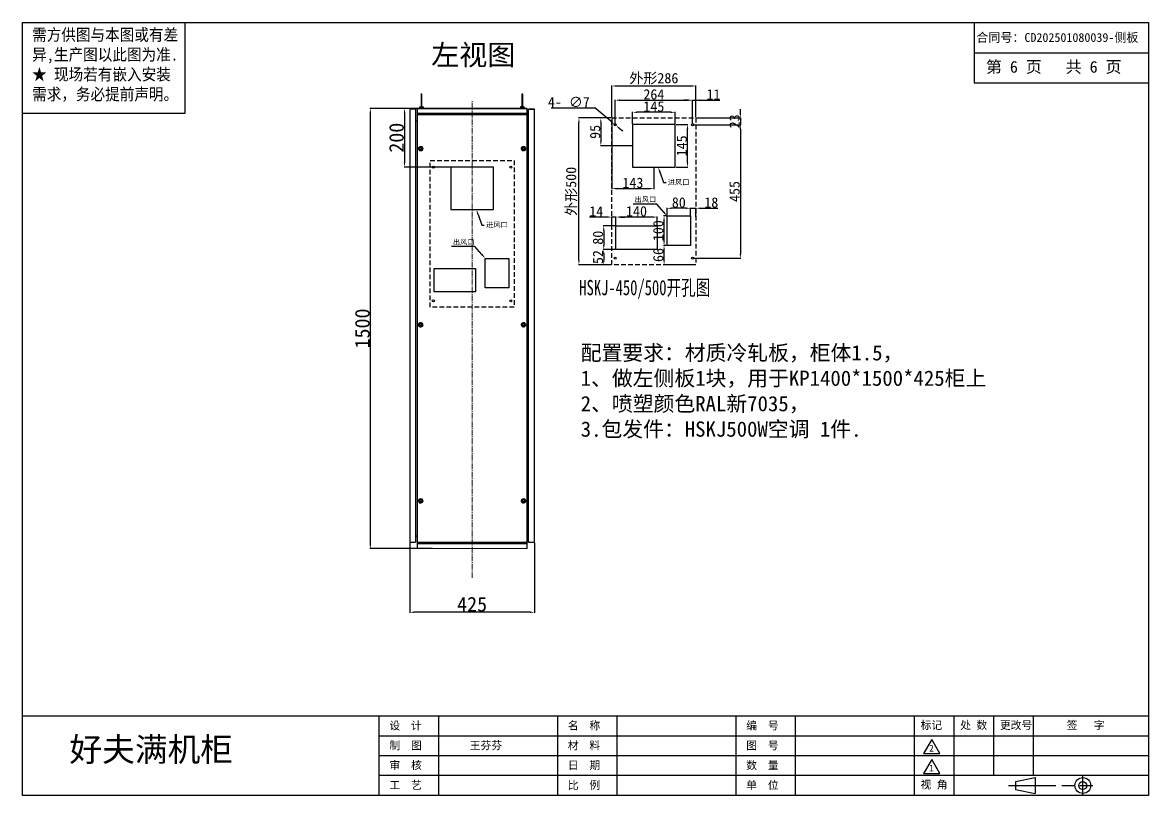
# Model space of a CAD drawing. Header units: millimetres. Extents: x 7760 to 23106, y -3343 to 6769.
# Drawn here: x 7949 to 11785, y -3343 to -710 of the extents above; entities that cross this region are included whole.
import ezdxf
from ezdxf import colors
from ezdxf.entities.mleader import LeaderData, LeaderLine
from ezdxf.math import Vec2, Vec3

# ---------------------------------------------------------------- set-up
doc = ezdxf.new("R2010")
doc.units = ezdxf.units.MM
for name, pattern in [('ACAD_ISO04W100', [30, 24, -3, 0, -3]), ('ACAD_ISO08W100', [36, 24, -3, 6, -3]), ('CENTER2', [28.575, 19.05, -3.175, 3.175, -3.175]), ('HIDDEN2', [4.7625, 3.175, -1.5875]), ('PHANTOM', [12.7, 6.35, -1.27, 1.27, -1.27, 1.27, -1.27])]:
    doc.linetypes.add(name, pattern=pattern)
for name, color, linetype in [('01', 7, 'Continuous'), ('6文字层', 3, 'Continuous'), ('Default', 7, 'Continuous'), ('DV3_Default', 7, 'Continuous'), ('shixian', 7, 'Continuous'), ('tukuang', 7, 'Continuous'), ('xuxian1', 6, 'ACAD_ISO04W100'), ('zhongxingxian', 1, 'ACAD_ISO08W100')]:
    doc.layers.add(name, color=color, linetype=linetype)
for name, color, linetype, lineweight in [('中心线', 1, 'CENTER2', 15), ('注释层', 3, 'Continuous', 0), ('轮廓层', 7, 'Continuous', 30)]:
    doc.layers.add(name, color=color, linetype=linetype, lineweight=lineweight)
doc.styles.get("Standard").update_dxf_attribs({"font": ''})
doc.styles.get('Standard').set_extended_font_data('SimSun')
doc.dimstyles.new('50#', dxfattribs={"dimtxt": 50, "dimasz": 15, "dimexe": 1.5, "dimexo": 3, "dimgap": 2, "dimtad": 1, "dimtoh": 1, "dimzin": 12, "dimdsep": 46, "dimtxsty": 'Standard', "dimcen": 20, "dimclrd": 3, "dimclre": 3, "dimclrt": 7, "dimadec": 0, "dimazin": 3, "dimtfac": 1, "dimtmove": 0, "dimatfit": 3, "dimfxl": 0, "dimarcsym": 0})

# ---------------------------------------------------------------- blocks, each defined once
blk = doc.blocks.new('图框1')
for p, q in [((139.58, 52.16), (139.58, 72.16)), ((154.58, 52.16), (154.58, 72.16)), ((184.58, 52.16), (184.58, 72.16)), ((199.58, 52.16), (199.58, 72.16)), ((229.58, 52.16), (229.58, 72.16)), ((244.58, 52.16), (244.58, 72.16)), ((274.58, 52.16), (274.58, 72.16)), ((284.58, 52.16), (284.58, 72.16)), ((294.58, 57.16), (294.58, 72.16)), ((304.58, 57.16), (304.58, 72.16)), ((333.58, 67.16), (139.58, 67.16)), ((278.9, 66.26), (276.86, 62.73)), ((280.93, 62.73), (278.9, 66.26)), ((276.86, 62.73), (280.93, 62.73)), ((333.58, 62.16), (139.58, 62.16)), ((278.9, 61.26), (276.86, 57.73)), ((280.93, 57.73), (278.9, 61.26)), ((333.58, 57.16), (139.58, 57.16)), ((276.86, 57.73), (280.93, 57.73)), ((317.01, 52.16), (317.01, 57.16)), ((300.02, 55.66), (305.02, 56.66)), ((300.02, 55.66), (300.02, 53.66)), ((305.02, 56.66), (305.02, 52.66)), ((300.02, 53.66), (305.02, 52.66))]:
    blk.add_line(p, q)
for radius in [2, 1]:
    blk.add_circle((317.01, 54.66), radius)
at = {"layer": 'tukuang', "linetype": 'ByBlock'}
blk.add_line((333.58, 72.16), (49.58, 72.16), dxfattribs=at)
at = {"layer": 'xuxian1', "linetype": 'ByBlock'}
for p, q in [((49.58, 247.16), (333.58, 247.16)), ((49.58, 247.16), (333.58, 247.16)), ((49.58, 247.16), (333.58, 247.16)), ((49.58, 52.16), (49.58, 247.16)), ((49.58, 247.16), (333.58, 247.16)), ((90.64, 224.27), (90.64, 247.16)), ((333.58, 247.16), (333.58, 52.16)), ((49.58, 224.27), (90.64, 224.27)), ((333.58, 52.16), (49.58, 52.16))]:
    blk.add_line(p, q, dxfattribs=at)
at = {"layer": 'zhongxingxian', "ltscale": 0.5}
blk.add_line((298.24, 54.66), (319.51, 54.66), dxfattribs=at)
for s, p in [('2', (278.28, 63.25)), ('1', (278.28, 58.25))]:
    blk.add_text(s, height=1.68).set_placement(p)
at = {"insert": (61.43, 66.81), "char_height": 6.0463, "width": 122.1343, "attachment_point": 1}
blk.add_mtext('{\\fSimSun|b0|i0|c134|p2;好夫满机柜}', dxfattribs=at)
at = {"layer": '6文字层', "insert": (52, 245.58), "char_height": 3, "width": 59.2559, "attachment_point": 1}
blk.add_mtext('\\fSimSun|b0|i0|c134|p2;\\W0.9;\\C1;需方供图与本图或有差\\P异,生产图以此图为准.\\P★ 现场若有嵌入安装\\P需求，务必提前声明。', dxfattribs=at)
at = {"layer": 'shixian', "char_height": 2, "width": 17.993, "attachment_point": 1}
for s, insert in [('设  计', (142.12, 70.78)), ('名  称', (187.12, 70.78)), ('编  号', (232.12, 70.78)), ('标记', (276.09, 70.9)), ('处 数', (286.09, 70.9)), ('更改号', (296.09, 70.9)), ('签   字', (312.96, 70.9)), ('制  图', (142.12, 65.78)), ('{\\f宋体|b0|i0|c134|p2;王芬芬', (162.37, 65.78)), ('材  料', (187.12, 65.78)), ('图  号', (232.12, 65.78)), ('审  核', (142.12, 60.78)), ('日  期', (187.12, 60.78)), ('数  量', (232.12, 60.78)), ('工  艺', (142.12, 55.78)), ('比  例', (187.12, 55.78)), ('单  位', (232.12, 55.78)), ('视 角', (276.09, 55.9))]:
    blk.add_mtext(s, dxfattribs=dict(at, insert=insert))
blk = doc.blocks.new('*D338')
at = {"layer": 'Defpoints', "color": 0}
for p in [(9268.2, -2479.9), (9693.2, -2479.9), (9268.2, -2719.2)]:
    blk.add_point(p, dxfattribs=at)
at = {"layer": '轮廓层', "color": 3, "lineweight": -2}
for p, q in [((9268.2, -2482.9), (9268.2, -2720.7)), ((9693.2, -2482.9), (9693.2, -2720.7)), ((9678.2, -2719.2), (9283.2, -2719.2))]:
    blk.add_line(p, q, dxfattribs=at)
at = {"layer": '轮廓层', "color": 3}
for points in [[(9283.2, -2716.7), (9283.2, -2721.7), (9268.2, -2719.2)], [(9678.2, -2721.7), (9678.2, -2716.7), (9693.2, -2719.2)]]:
    blk.add_solid(points, dxfattribs=at)
at = {"layer": '轮廓层', "color": 7, "insert": (9480.7, -2692.2), "char_height": 50, "attachment_point": 5}
blk.add_mtext('425', dxfattribs=at)
blk = doc.blocks.new('*D339')
at = {"layer": 'Defpoints', "color": 0}
for p in [(9844.6, -1035.1), (9956.8, -1035.1), (9956.8, -1535.1)]:
    blk.add_point(p, dxfattribs=at)
at = {"layer": '轮廓层', "color": 3, "lineweight": -2}
for p, q in [((9953.8, -1035.1), (9843.1, -1035.1)), ((9844.6, -1520.1), (9844.6, -1050.1)), ((9953.8, -1535.1), (9843.1, -1535.1))]:
    blk.add_line(p, q, dxfattribs=at)
at = {"layer": '轮廓层', "color": 3}
for points in [[(9847.1, -1050.1), (9842.1, -1050.1), (9844.6, -1035.1)], [(9842.1, -1520.1), (9847.1, -1520.1), (9844.6, -1535.1)]]:
    blk.add_solid(points, dxfattribs=at)
at = {"layer": '轮廓层', "color": 7, "insert": (9819.9, -1285.1), "char_height": 35, "attachment_point": 5, "rotation": 90}
blk.add_mtext('外形500', dxfattribs=at)
blk = doc.blocks.new('*D340')
at = {"layer": 'Defpoints', "color": 0}
for p in [(10231.8, -974.5), (9967.8, -1058.1), (10231.8, -1058.1)]:
    blk.add_point(p, dxfattribs=at)
at = {"layer": '轮廓层', "color": 3, "lineweight": -2}
for p, q in [((9967.8, -1055.1), (9967.8, -973)), ((9982.8, -974.5), (10216.8, -974.5)), ((10231.8, -1055.1), (10231.8, -973))]:
    blk.add_line(p, q, dxfattribs=at)
at = {"layer": '轮廓层', "color": 3}
for points in [[(9982.8, -972), (9982.8, -977), (9967.8, -974.5)], [(10216.8, -977), (10216.8, -972), (10231.8, -974.5)]]:
    blk.add_solid(points, dxfattribs=at)
at = {"layer": '轮廓层', "color": 7, "insert": (10099.8, -955), "char_height": 35, "attachment_point": 5}
blk.add_mtext('\\A1;264', dxfattribs=at)
blk = doc.blocks.new('*D341')
at = {"layer": 'Defpoints', "color": 0}
for p in [(10027.3, -1015.8), (10027.3, -1057.6), (10172.3, -1057.6)]:
    blk.add_point(p, dxfattribs=at)
at = {"layer": '轮廓层', "color": 3, "lineweight": -2}
for p, q in [((10027.3, -1054.6), (10027.3, -1014.3)), ((10157.3, -1015.8), (10042.3, -1015.8)), ((10172.3, -1054.6), (10172.3, -1014.3))]:
    blk.add_line(p, q, dxfattribs=at)
at = {"layer": '轮廓层', "color": 3}
for points in [[(10042.3, -1013.3), (10042.3, -1018.3), (10027.3, -1015.8)], [(10157.3, -1018.3), (10157.3, -1013.3), (10172.3, -1015.8)]]:
    blk.add_solid(points, dxfattribs=at)
at = {"layer": '轮廓层', "color": 7, "insert": (10099.8, -996.3), "char_height": 35, "attachment_point": 5}
blk.add_mtext('\\A1;145', dxfattribs=at)
blk = doc.blocks.new('*D342')
at = {"layer": 'Defpoints', "color": 0}
for p in [(10172.3, -1057.6), (10214.5, -1057.6), (10172.3, -1202.6)]:
    blk.add_point(p, dxfattribs=at)
at = {"layer": '轮廓层', "color": 3, "lineweight": -2}
for p, q in [((10175.3, -1057.6), (10216, -1057.6)), ((10214.5, -1187.6), (10214.5, -1072.6)), ((10175.3, -1202.6), (10216, -1202.6))]:
    blk.add_line(p, q, dxfattribs=at)
at = {"layer": '轮廓层', "color": 3}
for points in [[(10217, -1072.6), (10212, -1072.6), (10214.5, -1057.6)], [(10212, -1187.6), (10217, -1187.6), (10214.5, -1202.6)]]:
    blk.add_solid(points, dxfattribs=at)
at = {"layer": '轮廓层', "color": 7, "insert": (10195, -1130.1), "char_height": 35, "attachment_point": 5, "rotation": 90}
blk.add_mtext('\\A1;145', dxfattribs=at)
blk = doc.blocks.new('*D343')
at = {"layer": 'Defpoints', "color": 0}
for p in [(10242.8, -926.1), (9956.8, -1035.1), (10242.8, -1035.1)]:
    blk.add_point(p, dxfattribs=at)
at = {"layer": '轮廓层', "color": 3, "lineweight": -2}
for p, q in [((9956.8, -1032.1), (9956.8, -924.6)), ((9971.8, -926.1), (10227.8, -926.1)), ((10242.8, -1032.1), (10242.8, -924.6))]:
    blk.add_line(p, q, dxfattribs=at)
at = {"layer": '轮廓层', "color": 3}
for points in [[(9971.8, -923.6), (9971.8, -928.6), (9956.8, -926.1)], [(10227.8, -928.6), (10227.8, -923.6), (10242.8, -926.1)]]:
    blk.add_solid(points, dxfattribs=at)
at = {"layer": '轮廓层', "color": 7, "insert": (10099.8, -901.4), "char_height": 35, "attachment_point": 5}
blk.add_mtext('外形286', dxfattribs=at)
blk = doc.blocks.new('*D344')
at = {"layer": 'Defpoints', "color": 0}
for p in [(9956.8, -1035.1), (9919.2, -1130.1), (10027.3, -1130.1)]:
    blk.add_point(p, dxfattribs=at)
at = {"layer": '轮廓层', "color": 3, "lineweight": -2}
for p, q in [((9953.8, -1035.1), (9917.7, -1035.1)), ((9919.2, -1050.1), (9919.2, -1115.1)), ((10024.3, -1130.1), (9917.7, -1130.1))]:
    blk.add_line(p, q, dxfattribs=at)
at = {"layer": '轮廓层', "color": 3}
for points in [[(9921.7, -1050.1), (9916.7, -1050.1), (9919.2, -1035.1)], [(9916.7, -1115.1), (9921.7, -1115.1), (9919.2, -1130.1)]]:
    blk.add_solid(points, dxfattribs=at)
at = {"layer": '轮廓层', "color": 7, "insert": (9899.7, -1082.6), "char_height": 35, "attachment_point": 5, "rotation": 90}
blk.add_mtext('\\A1;95', dxfattribs=at)
blk = doc.blocks.new('*D345')
at = {"layer": 'Defpoints', "color": 0}
for p in [(10242.8, -1035.1), (10231.8, -1058.1), (10394.4, -1058.1)]:
    blk.add_point(p, dxfattribs=at)
at = {"layer": '轮廓层', "color": 3, "lineweight": -2}
for p, q in [((10245.8, -1035.1), (10395.9, -1035.1)), ((10394.4, -1020.1), (10394.4, -1005.1)), ((10394.4, -1035.1), (10394.4, -1058.1)), ((10234.8, -1058.1), (10395.9, -1058.1)), ((10394.4, -1073.1), (10394.4, -1088.1))]:
    blk.add_line(p, q, dxfattribs=at)
at = {"layer": '轮廓层', "color": 3}
for points in [[(10391.9, -1020.1), (10396.9, -1020.1), (10394.4, -1035.1)], [(10396.9, -1073.1), (10391.9, -1073.1), (10394.4, -1058.1)]]:
    blk.add_solid(points, dxfattribs=at)
at = {"layer": '轮廓层', "color": 7, "insert": (10374.9, -1046.6), "char_height": 35, "attachment_point": 5, "rotation": 90}
blk.add_mtext('\\A1;23', dxfattribs=at)
blk = doc.blocks.new('*D346')
at = {"layer": 'Defpoints', "color": 0}
for p in [(10231.8, -1058.1), (10231.8, -1513.1), (10394.4, -1513.1)]:
    blk.add_point(p, dxfattribs=at)
at = {"layer": '轮廓层', "color": 3, "lineweight": -2}
for p, q in [((10234.8, -1058.1), (10395.9, -1058.1)), ((10394.4, -1073.1), (10394.4, -1498.1)), ((10234.8, -1513.1), (10395.9, -1513.1))]:
    blk.add_line(p, q, dxfattribs=at)
at = {"layer": '轮廓层', "color": 3}
for points in [[(10396.9, -1073.1), (10391.9, -1073.1), (10394.4, -1058.1)], [(10391.9, -1498.1), (10396.9, -1498.1), (10394.4, -1513.1)]]:
    blk.add_solid(points, dxfattribs=at)
at = {"layer": '轮廓层', "color": 7, "insert": (10374.9, -1285.6), "char_height": 35, "attachment_point": 5, "rotation": 90}
blk.add_mtext('\\A1;455', dxfattribs=at)
blk = doc.blocks.new('*D347')
at = {"layer": 'Defpoints', "color": 0}
for p in [(10144.8, -1342.8), (10144.8, -1369.1), (10224.8, -1369.1)]:
    blk.add_point(p, dxfattribs=at)
at = {"layer": '轮廓层', "color": 3, "lineweight": -2}
for p, q in [((10144.8, -1366.1), (10144.8, -1341.3)), ((10224.8, -1366.1), (10224.8, -1341.3)), ((10209.8, -1342.8), (10159.8, -1342.8))]:
    blk.add_line(p, q, dxfattribs=at)
at = {"layer": '轮廓层', "color": 3}
for points in [[(10159.8, -1340.3), (10159.8, -1345.3), (10144.8, -1342.8)], [(10209.8, -1345.3), (10209.8, -1340.3), (10224.8, -1342.8)]]:
    blk.add_solid(points, dxfattribs=at)
at = {"layer": '轮廓层', "color": 7, "insert": (10184.8, -1323.3), "char_height": 35, "attachment_point": 5}
blk.add_mtext('\\A1;80', dxfattribs=at)
blk = doc.blocks.new('*D348')
at = {"layer": 'Defpoints', "color": 0}
for p in [(10134.6, -1469.1), (10144.8, -1469.1), (10242.8, -1535.1)]:
    blk.add_point(p, dxfattribs=at)
at = {"layer": '轮廓层', "color": 3, "lineweight": -2}
for p, q in [((10141.8, -1469.1), (10133.1, -1469.1)), ((10134.6, -1520.1), (10134.6, -1484.1)), ((10239.8, -1535.1), (10133.1, -1535.1))]:
    blk.add_line(p, q, dxfattribs=at)
at = {"layer": '轮廓层', "color": 3}
for points in [[(10137.1, -1484.1), (10132.1, -1484.1), (10134.6, -1469.1)], [(10132.1, -1520.1), (10137.1, -1520.1), (10134.6, -1535.1)]]:
    blk.add_solid(points, dxfattribs=at)
at = {"layer": '轮廓层', "color": 7, "insert": (10115.1, -1502.1), "char_height": 35, "attachment_point": 5, "rotation": 90}
blk.add_mtext('\\A1;66', dxfattribs=at)
blk = doc.blocks.new('*D349')
at = {"layer": 'Defpoints', "color": 0}
for p in [(10134.6, -1369.1), (10144.8, -1369.1), (10144.8, -1469.1)]:
    blk.add_point(p, dxfattribs=at)
at = {"layer": '轮廓层', "color": 3, "lineweight": -2}
for p, q in [((10141.8, -1369.1), (10133.1, -1369.1)), ((10134.6, -1454.1), (10134.6, -1384.1)), ((10141.8, -1469.1), (10133.1, -1469.1))]:
    blk.add_line(p, q, dxfattribs=at)
at = {"layer": '轮廓层', "color": 3}
for points in [[(10137.1, -1384.1), (10132.1, -1384.1), (10134.6, -1369.1)], [(10132.1, -1454.1), (10137.1, -1454.1), (10134.6, -1469.1)]]:
    blk.add_solid(points, dxfattribs=at)
at = {"layer": '轮廓层', "color": 7, "insert": (10115.1, -1419.1), "char_height": 35, "attachment_point": 5, "rotation": 90}
blk.add_mtext('\\A1;100', dxfattribs=at)
blk = doc.blocks.new('*D350')
at = {"layer": 'Defpoints', "color": 0}
for p in [(9965.1, -1055.9), (9970.5, -1060.3)]:
    blk.add_point(p, dxfattribs=at)
at = {"layer": '轮廓层', "color": 3, "lineweight": -2}
for p, q in [((9750.1, -1000.5), (9898.4, -1000.5)), ((9953.6, -1046.3), (9898.4, -1000.5)), ((9970.5, -1060.3), (9965.1, -1055.9)), ((9982, -1069.9), (9993.6, -1079.5))]:
    blk.add_line(p, q, dxfattribs=at)
at = {"layer": '轮廓层', "color": 3}
for points in [[(9952, -1048.2), (9955.2, -1044.4), (9965.1, -1055.9)], [(9983.6, -1068), (9980.4, -1071.8), (9970.5, -1060.3)]]:
    blk.add_solid(points, dxfattribs=at)
at = {"layer": '轮廓层', "color": 7, "insert": (9810.3, -981), "char_height": 35, "attachment_point": 5}
blk.add_mtext('\\A1;4- ∅7', dxfattribs=at)
blk = doc.blocks.new('*D351')
at = {"layer": 'Defpoints', "color": 0}
for p in [(9956.8, -1035.1), (10099.8, -1202.6), (10099.8, -1275.7)]:
    blk.add_point(p, dxfattribs=at)
at = {"layer": '轮廓层', "color": 3, "lineweight": -2}
for p, q in [((9956.8, -1038.1), (9956.8, -1277.2)), ((10099.8, -1205.6), (10099.8, -1277.2)), ((9971.8, -1275.7), (10084.8, -1275.7))]:
    blk.add_line(p, q, dxfattribs=at)
at = {"layer": '轮廓层', "color": 3}
for points in [[(9971.8, -1273.2), (9971.8, -1278.2), (9956.8, -1275.7)], [(10084.8, -1278.2), (10084.8, -1273.2), (10099.8, -1275.7)]]:
    blk.add_solid(points, dxfattribs=at)
at = {"layer": '轮廓层', "color": 7, "insert": (10028.3, -1256.2), "char_height": 35, "attachment_point": 5}
blk.add_mtext('\\A1;143', dxfattribs=at)
blk = doc.blocks.new('*D352')
at = {"layer": 'Defpoints', "color": 0}
for p in [(10242.8, -974.5), (10242.8, -1035.1), (10231.8, -1058.1)]:
    blk.add_point(p, dxfattribs=at)
at = {"layer": '轮廓层', "color": 3, "lineweight": -2}
for p, q in [((10216.8, -974.5), (10201.8, -974.5)), ((10231.8, -1055.1), (10231.8, -973)), ((10231.8, -974.5), (10242.8, -974.5)), ((10242.8, -1032.1), (10242.8, -973)), ((10242.8, -974.5), (10324.5, -974.5))]:
    blk.add_line(p, q, dxfattribs=at)
at = {"layer": '轮廓层', "color": 3}
for points in [[(10216.8, -977), (10216.8, -972), (10231.8, -974.5)], [(10257.8, -972), (10257.8, -977), (10242.8, -974.5)]]:
    blk.add_solid(points, dxfattribs=at)
at = {"layer": '轮廓层', "color": 7, "insert": (10302.9, -955), "char_height": 35, "attachment_point": 5}
blk.add_mtext('\\A1;11', dxfattribs=at)
blk = doc.blocks.new('*D353')
at = {"layer": 'Defpoints', "color": 0}
for p in [(10224.8, -1375.4), (10242.8, -1342.8), (10242.8, -1375.4)]:
    blk.add_point(p, dxfattribs=at)
at = {"layer": '轮廓层', "color": 3, "lineweight": -2}
for p, q in [((10224.8, -1372.4), (10224.8, -1341.3)), ((10242.8, -1372.4), (10242.8, -1341.3)), ((10209.8, -1342.8), (10194.8, -1342.8)), ((10224.8, -1342.8), (10242.8, -1342.8)), ((10257.8, -1342.8), (10318.2, -1342.8))]:
    blk.add_line(p, q, dxfattribs=at)
at = {"layer": '轮廓层', "color": 3}
for points in [[(10209.8, -1345.3), (10209.8, -1340.3), (10224.8, -1342.8)], [(10257.8, -1340.3), (10257.8, -1345.3), (10242.8, -1342.8)]]:
    blk.add_solid(points, dxfattribs=at)
at = {"layer": '轮廓层', "color": 7, "insert": (10295.5, -1323.3), "char_height": 35, "attachment_point": 5}
blk.add_mtext('18', dxfattribs=at)
blk = doc.blocks.new('*D354')
at = {"layer": 'Defpoints', "color": 0}
for p in [(9970.8, -1372.8), (9970.8, -1403.1), (10110.8, -1403.1)]:
    blk.add_point(p, dxfattribs=at)
at = {"layer": '轮廓层', "color": 3, "lineweight": -2}
for p, q in [((9970.8, -1400.1), (9970.8, -1371.3)), ((10095.8, -1372.8), (9985.8, -1372.8)), ((10110.8, -1400.1), (10110.8, -1371.3))]:
    blk.add_line(p, q, dxfattribs=at)
at = {"layer": '轮廓层', "color": 3}
for points in [[(9985.8, -1370.3), (9985.8, -1375.3), (9970.8, -1372.8)], [(10095.8, -1375.3), (10095.8, -1370.3), (10110.8, -1372.8)]]:
    blk.add_solid(points, dxfattribs=at)
at = {"layer": '轮廓层', "color": 7, "insert": (10040.8, -1353.3), "char_height": 35, "attachment_point": 5}
blk.add_mtext('140', dxfattribs=at)
blk = doc.blocks.new('*D355')
at = {"layer": 'Defpoints', "color": 0}
for p in [(9970.8, -1403.1), (9929.1, -1483.1), (9970.8, -1483.1)]:
    blk.add_point(p, dxfattribs=at)
at = {"layer": '轮廓层', "color": 3, "lineweight": -2}
for p, q in [((9967.8, -1403.1), (9927.6, -1403.1)), ((9929.1, -1418.1), (9929.1, -1468.1)), ((9967.8, -1483.1), (9927.6, -1483.1))]:
    blk.add_line(p, q, dxfattribs=at)
at = {"layer": '轮廓层', "color": 3}
for points in [[(9931.6, -1418.1), (9926.6, -1418.1), (9929.1, -1403.1)], [(9926.6, -1468.1), (9931.6, -1468.1), (9929.1, -1483.1)]]:
    blk.add_solid(points, dxfattribs=at)
at = {"layer": '轮廓层', "color": 7, "insert": (9909.6, -1443.1), "char_height": 35, "attachment_point": 5, "rotation": 90}
blk.add_mtext('80', dxfattribs=at)
blk = doc.blocks.new('*D356')
at = {"layer": 'Defpoints', "color": 0}
for p in [(9935.5, -1483.1), (9929.1, -1535.1), (9935.5, -1535.1)]:
    blk.add_point(p, dxfattribs=at)
at = {"layer": '轮廓层', "color": 3, "lineweight": -2}
for p, q in [((9932.5, -1483.1), (9927.6, -1483.1)), ((9929.1, -1498.1), (9929.1, -1520.1)), ((9932.5, -1535.1), (9927.6, -1535.1))]:
    blk.add_line(p, q, dxfattribs=at)
at = {"layer": '轮廓层', "color": 3}
for points in [[(9931.6, -1498.1), (9926.6, -1498.1), (9929.1, -1483.1)], [(9926.6, -1520.1), (9931.6, -1520.1), (9929.1, -1535.1)]]:
    blk.add_solid(points, dxfattribs=at)
at = {"layer": '轮廓层', "color": 7, "insert": (9909.6, -1509.1), "char_height": 35, "attachment_point": 5, "rotation": 90}
blk.add_mtext('52', dxfattribs=at)
blk = doc.blocks.new('*D357')
at = {"layer": 'Defpoints', "color": 0}
for p in [(9956.8, -1372.8), (9956.8, -1408.5), (9970.8, -1403.1)]:
    blk.add_point(p, dxfattribs=at)
at = {"layer": '轮廓层', "color": 3, "lineweight": -2}
for p, q in [((9941.8, -1372.8), (9880.2, -1372.8)), ((9956.8, -1405.5), (9956.8, -1371.3)), ((9970.8, -1372.8), (9956.8, -1372.8)), ((9970.8, -1400.1), (9970.8, -1371.3)), ((9985.8, -1372.8), (10000.8, -1372.8))]:
    blk.add_line(p, q, dxfattribs=at)
at = {"layer": '轮廓层', "color": 3}
for points in [[(9941.8, -1375.3), (9941.8, -1370.3), (9956.8, -1372.8)], [(9985.8, -1370.3), (9985.8, -1375.3), (9970.8, -1372.8)]]:
    blk.add_solid(points, dxfattribs=at)
at = {"layer": '轮廓层', "color": 7, "insert": (9903.5, -1353.3), "char_height": 35, "attachment_point": 5}
blk.add_mtext('14', dxfattribs=at)
blk = doc.blocks.new('*D358')
at = {"layer": 'Defpoints', "color": 0}
for p in [(9134, -1002.4), (9349.3, -1002.4), (9349.3, -2502.4)]:
    blk.add_point(p, dxfattribs=at)
at = {"layer": '轮廓层', "color": 3, "lineweight": -2}
for p, q in [((9346.3, -1002.4), (9132.5, -1002.4)), ((9134, -2487.4), (9134, -1017.4)), ((9346.3, -2502.4), (9132.5, -2502.4))]:
    blk.add_line(p, q, dxfattribs=at)
at = {"layer": '轮廓层', "color": 3}
for points in [[(9136.5, -1017.4), (9131.5, -1017.4), (9134, -1002.4)], [(9131.5, -2487.4), (9136.5, -2487.4), (9134, -2502.4)]]:
    blk.add_solid(points, dxfattribs=at)
at = {"layer": '轮廓层', "color": 7, "insert": (9107, -1752.4), "char_height": 50, "attachment_point": 5, "rotation": 90}
blk.add_mtext('1500', dxfattribs=at)
blk = doc.blocks.new('*D359')
at = {"layer": 'Defpoints', "color": 0}
for p in [(9429.1, -1002.4), (9250.4, -1202.4), (9448.9, -1202.4)]:
    blk.add_point(p, dxfattribs=at)
at = {"layer": '轮廓层', "color": 3, "lineweight": -2}
for p, q in [((9426.1, -1002.4), (9248.9, -1002.4)), ((9250.4, -1017.4), (9250.4, -1187.4)), ((9445.9, -1202.4), (9248.9, -1202.4))]:
    blk.add_line(p, q, dxfattribs=at)
at = {"layer": '轮廓层', "color": 3}
for points in [[(9252.9, -1017.4), (9247.9, -1017.4), (9250.4, -1002.4)], [(9247.9, -1187.4), (9252.9, -1187.4), (9250.4, -1202.4)]]:
    blk.add_solid(points, dxfattribs=at)
at = {"layer": '轮廓层', "color": 7, "insert": (9223.4, -1102.4), "char_height": 50, "attachment_point": 5, "rotation": 90}
blk.add_mtext('200', dxfattribs=at)
blk = doc.blocks.new('zw$98B9')
at = {"layer": 'DV3_Default', "color": 7, "linetype": 'HIDDEN2', "ltscale": 5}
for p, q in [((0, 500), (286, 500)), ((0, 0), (0, 500)), ((286, 500), (286, 0)), ((286, 0), (0, 0))]:
    blk.add_line(p, q, dxfattribs=at)
at = {"layer": 'DV3_Default', "color": 7, "linetype": 'Continuous'}
for p, q in [((215.5, 477.5), (70.5, 477.5)), ((70.5, 477.5), (70.5, 332.5)), ((215.5, 332.5), (215.5, 477.5)), ((70.5, 332.5), (215.5, 332.5)), ((188, 66), (188, 166)), ((188, 166), (268, 166)), ((268, 166), (268, 66)), ((268, 66), (188, 66))]:
    blk.add_line(p, q, dxfattribs=at)
blk.add_lwpolyline([(14, 132), (154, 132), (154, 52), (14, 52)], close=True, dxfattribs=at)
for centre in [(11, 477), (275, 477), (11, 22), (275, 22)]:
    blk.add_circle(centre, 3.5, dxfattribs=at)
at = {"layer": 'Default', "color": 7, "linetype": 'Continuous'}
ml = blk.add_multileader_mtext('Standard', dxfattribs=at)
ml.set_content('\\pxsm0.9;{\\f仿宋|c0|p34;\\W1.;进风口\\P}', color=7)
ml.set_leader_properties(linetype='ByLayer')
ml.build(insert=Vec2(0, 0))
ml.multileader.update_dxf_attribs({"text_right_attachment_type": 5, "dogleg_length": 3.7, "arrow_head_size": 17.5})
ctx = ml.context
ctx.base_point, ctx.char_height, ctx.arrow_head_size, ctx.landing_gap_size, ctx.plane_origin = Vec3(184.5, 279.8), 17.5, 17.5, 6.12, Vec3(-1334.9, -784.4)
ctx.right_attachment = 5
notes = []
notes.append((ctx, [(0, (1, 1, 0), (175.8, 279.8), (1, 0), 8.61, [(0, [(157.6, 332.5)], 0, [])])]))
ctx.mtext.insert = Vec3(190.6, 289.8)
ml = blk.add_multileader_mtext('Standard', dxfattribs=at)
ml.set_content('\\pxsm0.9;{\\f仿宋|c0|p34;\\W1.;出风口\\P}', color=7)
ml.set_leader_properties(linetype='ByLayer')
ml.build(insert=Vec2(0, 0))
ml.multileader.update_dxf_attribs({"text_right_attachment_type": 5, "dogleg_length": 1.85, "arrow_head_size": 17.5})
ctx = ml.context
ctx.base_point, ctx.char_height, ctx.arrow_head_size, ctx.landing_gap_size, ctx.plane_origin = Vec3(71.4, 220.9), 17.5, 17.5, 6.12, Vec3(-1334.9, -784.4)
ctx.right_attachment = 5
notes.append((ctx, [(0, (1, 1, 0), (152.6, 206.7), (-1, 0), 1.85, [(0, [(188, 166)], 0, [])])]))
ctx.mtext.insert = Vec3(77.5, 230.9)
for ctx, leaders in notes:
    for number, flags, end, landing, length, lines in leaders:
        leader = LeaderData()
        leader.index, (leader.has_last_leader_line, leader.has_dogleg_vector, leader.attachment_direction) = number, flags
        leader.last_leader_point, leader.dogleg_vector, leader.dogleg_length = Vec3(end), Vec3(landing), length
        for number, points, colour, breaks in lines:
            line = LeaderLine()
            line.index, line.vertices, line.color, line.breaks = number, Vec3.list(points), colors.encode_raw_color(colour), breaks
            leader.lines.append(line)
        ctx.leaders.append(leader)

msp = doc.modelspace()

# ---------------------------------------------------------------- hatches: boundary and pattern name
at = {"layer": '轮廓层'}
for points in [[(9310.8768, -953.9788, 1), (9304.8768, -953.9788), (9304.8768, -976.7662, 1), (9310.8768, -976.7662)], [(9648.6516, -953.9788, -1), (9654.6516, -953.9788), (9654.6516, -976.7662, -1), (9648.6516, -976.7662)], [(9310.8768, -974.1458, 1), (9304.8768, -974.1458), (9304.8768, -996.9332, 1), (9310.8768, -996.9332)], [(9648.6516, -974.1458, -1), (9654.6516, -974.1458), (9654.6516, -996.9332, -1), (9648.6516, -996.9332)]]:
    msp.add_hatch(color=256, dxfattribs=at).paths.add_polyline_path(points)
h = msp.add_hatch(color=256, dxfattribs=at)
edge = h.paths.add_edge_path()
edge.add_spline(control_points=[(9316.3017, -1002.4363), (9315.4075, -1001.7054), (9313.7931, -1000.3857), (9313.7226, -998.3273), (9313.6911, -997.4089)], knot_values=[0, 0, 0, 0, 5.460178901, 9.857955497, 9.857955497, 9.857955497, 9.857955497], degree=3, periodic=0)
edge.add_line((9313.6911, -997.4089), (9302.3084, -997.4089))
edge.add_spline(control_points=[(9302.3084, -997.4089), (9302.277, -998.3273), (9302.2065, -1000.3857), (9300.5921, -1001.7054), (9299.6979, -1002.4363)], knot_values=[0, 0, 0, 0, 4.397776596, 9.857955497, 9.857955497, 9.857955497, 9.857955497], degree=3, periodic=0)
edge.add_line((9299.6979, -1002.4363), (9316.3017, -1002.4363))
h = msp.add_hatch(color=256, dxfattribs=at)
edge = h.paths.add_edge_path()
edge.add_spline(control_points=[(9643.2268, -1002.4363), (9644.1209, -1001.7054), (9645.7353, -1000.3857), (9645.8058, -998.3273), (9645.8373, -997.4089)], knot_values=[0, 0, 0, 0, 5.460178901, 9.857955497, 9.857955497, 9.857955497, 9.857955497], degree=3, periodic=0)
edge.add_line((9645.8373, -997.4089), (9657.22, -997.4089))
edge.add_spline(control_points=[(9657.22, -997.4089), (9657.2514, -998.3273), (9657.3219, -1000.3857), (9658.9363, -1001.7054), (9659.8305, -1002.4363)], knot_values=[0, 0, 0, 0, 4.397776596, 9.857955497, 9.857955497, 9.857955497, 9.857955497], degree=3, periodic=0)
edge.add_line((9659.8305, -1002.4363), (9643.2268, -1002.4363))

# ---------------------------------------------------------------- linework, layer by layer
at = {"lineweight": 5}
for p, q in [((9668.164, -1002.4363), (9293.164, -1002.4363)), ((9293.164, -1002.4363), (9668.164, -1002.4363))]:
    msp.add_line(p, q, dxfattribs=at)
at = {"color": 7, "linetype": 'Continuous', "lineweight": 15}
msp.add_line((9668.164, -2502.4363), (9293.164, -2502.4363), dxfattribs=at)
at = {"color": 8, "linetype": 'PHANTOM', "lineweight": 0}
for centre, radius in [((9305.664, -1139.9363), 7.7456), ((9305.664, -1139.9363), 6.4728), ((9305.664, -1139.9363), 4.0879), ((9305.664, -1139.9363), 3.8757), ((9655.664, -1139.9363), 7.7456), ((9655.664, -1139.9363), 6.4728), ((9655.664, -1139.9363), 4.0879), ((9655.664, -1139.9363), 3.8757), ((9305.664, -1739.9363), 7.7456), ((9305.664, -1739.9363), 6.4728), ((9305.664, -1739.9363), 4.0879), ((9305.664, -1739.9363), 3.8757), ((9655.664, -1739.9363), 7.7456), ((9655.664, -1739.9363), 6.4728), ((9655.664, -1739.9363), 4.0879), ((9655.664, -1739.9363), 3.8757), ((9305.664, -2339.8492), 7.7456), ((9305.664, -2339.8492), 6.4728), ((9305.664, -2339.8492), 4.0879), ((9305.664, -2339.8492), 3.8757), ((9655.664, -2339.9363), 7.7456), ((9655.664, -2339.9363), 6.4728), ((9655.664, -2339.9363), 4.0879), ((9655.664, -2339.9363), 3.8757)]:
    msp.add_circle(centre, radius, dxfattribs=at)
for centre in [(9305.664, -1139.9363), (9305.664, -1140.0234), (9655.664, -1139.9363), (9655.664, -1140.0234), (9305.664, -1739.9363), (9305.664, -1740.0234), (9655.664, -1739.9363), (9655.664, -1740.0234), (9305.664, -2339.8492), (9305.664, -2339.9363), (9655.664, -2339.9363), (9655.664, -2339.9363)]:
    msp.add_circle(centre, 3.5)
at = {"color": 7, "linetype": 'Continuous', "lineweight": 15}
for centre in [(9305.664, -1139.9363), (9655.664, -1139.9363), (9305.664, -1739.9363), (9655.664, -1739.9363), (9305.664, -2339.8492), (9655.664, -2339.9363)]:
    msp.add_circle(centre, 3.25, dxfattribs=at)
at = {"layer": '01'}
for p, q in [((11191.0778, -709.9461), (11191.0778, -915.833)), ((11191.0778, -812.8896), (11784.6854, -812.8896)), ((11191.0778, -915.833), (11784.6854, -915.833))]:
    msp.add_line(p, q, dxfattribs=at)
at = {"layer": 'DV3_Default', "color": 7, "linetype": 'HIDDEN2', "ltscale": 5}
for p, q in [((9956.7928, -1035.1076), (10242.7928, -1035.1076)), ((9956.7928, -1535.1076), (9956.7928, -1035.1076)), ((10242.7928, -1035.1076), (10242.7928, -1535.1076)), ((10242.7928, -1535.1076), (9956.7928, -1535.1076))]:
    msp.add_line(p, q, dxfattribs=at)
at = {"layer": 'DV3_Default', "color": 7, "linetype": 'Continuous'}
for p, q in [((10172.2928, -1057.6076), (10027.2928, -1057.6076)), ((10027.2928, -1057.6076), (10027.2928, -1202.6076)), ((10172.2928, -1202.6076), (10172.2928, -1057.6076)), ((10027.2928, -1202.6076), (10172.2928, -1202.6076)), ((10144.7928, -1469.1076), (10144.7928, -1369.1076)), ((10144.7928, -1369.1076), (10224.7928, -1369.1076)), ((10224.7928, -1369.1076), (10224.7928, -1469.1076)), ((10224.7928, -1469.1076), (10144.7928, -1469.1076))]:
    msp.add_line(p, q, dxfattribs=at)
msp.add_lwpolyline([(9970.7928, -1403.1076), (10110.7928, -1403.1076), (10110.7928, -1483.1076), (9970.7928, -1483.1076)], close=True, dxfattribs=at)
for centre in [(9967.7928, -1058.1076), (10231.7928, -1058.1076), (9967.7928, -1513.1076), (10231.7928, -1513.1076)]:
    msp.add_circle(centre, 3.5, dxfattribs=at)
at = {"layer": '中心线'}
msp.add_line((9480.664, -2602.4363), (9480.664, -977.4709), dxfattribs=at)
at = {"layer": '轮廓层'}
for p, q in [((9268.164, -1004.9363), (9268.164, -2479.9363)), ((9288.164, -1004.9363), (9268.164, -1004.9363)), ((9288.164, -1004.9363), (9288.164, -2479.9363)), ((9293.164, -1002.4363), (9293.164, -2502.4363)), ((9668.164, -1002.4363), (9293.164, -1002.4363)), ((9293.164, -1002.4363), (9668.164, -1002.4363)), ((9293.164, -1002.4363), (9668.164, -1002.4363)), ((9293.164, -1018.4363), (9668.164, -1018.4363)), ((9293.164, -1023.4363), (9668.164, -1023.4363)), ((9302.3084, -997.4089), (9313.6911, -997.4089)), ((9302.9109, -997.4089), (9302.3084, -997.4089)), ((9657.22, -997.4089), (9645.8373, -997.4089)), ((9656.6176, -997.4089), (9657.22, -997.4089)), ((9668.164, -2502.4363), (9668.164, -1002.4363)), ((9673.164, -2479.9363), (9673.164, -1004.9363)), ((9693.164, -1004.9363), (9673.164, -1004.9363)), ((9673.164, -1004.9363), (9693.164, -1004.9363)), ((9693.164, -2479.9363), (9693.164, -1004.9363)), ((9293.164, -1046.4363), (9288.164, -1046.4363)), ((9673.164, -1046.4363), (9668.164, -1046.4363)), ((10224.7928, -1369.1076), (10224.7928, -1342.7923)), ((9268.164, -2479.9363), (9288.164, -2479.9363)), ((9288.164, -2458.4363), (9293.164, -2458.4363)), ((9668.164, -2481.4363), (9293.164, -2481.4363)), ((9668.164, -2486.4363), (9293.164, -2486.4363)), ((9668.164, -2458.4363), (9673.164, -2458.4363)), ((9673.164, -2479.9363), (9693.164, -2479.9363))]:
    msp.add_line(p, q, dxfattribs=at)
for points in [[(9302.3084, -997.4089), (9301.9068, -1000.0169), (9302.6979, -1002.4363)], [(9313.6911, -997.4089), (9314.0928, -1000.0169), (9316.3017, -1002.4363)], [(9645.8373, -997.4089), (9645.4357, -1000.0169), (9643.2268, -1002.4363)], [(9657.22, -997.4089), (9657.6216, -1000.0169), (9659.8305, -1002.4363)]]:
    msp.add_spline(points, degree=3, dxfattribs=at)

# ---------------------------------------------------------------- block references
msp.add_blockref('zw$98B9', (9337.664, -1679.9363))
at = {"layer": 'shixian', "xscale": 13.50528727467306, "yscale": 13.50528727467099, "zscale": 13.50528727466815}
msp.add_blockref('图框1', (7279.5524, -4047.8839), dxfattribs=at)

# ---------------------------------------------------------------- texts
at = {"layer": '注释层', "color": 0, "attachment_point": 1}
for s, insert, char_height, width in [('{\\T1.001;合同号：CD202501080039-侧板}', (11198.285, -746.0281), 30, 1133.333072), ('{\\fSimSun|b0|i0|c134|p2;左视图}', (9341.5512, -785.472), 70, 360.733247), ('第 6{\\fSimSun|b0|i0|c0|p2; \\fSimSun|b0|i0|c134|p2;页   共 6\\fSimSun|b0|i0|c0|p2; \\fSimSun|b0|i0|c134|p2;页}', (11231.0953, -840.9917), 39.9, 1133.333072), ('{\\W0.7;\\C7;HSKJ-450/500\\fSimSun|b0|i0|c134|p2;开孔图}', (9845.754, -1587.1486), 52, 2993.046247), ('配置要求：材质冷轧板，柜体1.5，\\P1、做左侧板1块，用于KP1400*1500*425柜上\\P2、喷塑颜色RAL新7035，\\P3\\A1;.包发件：HSKJ500W空调 1件.', (9850.6006, -1809.0849), 52, 2993.046247)]:
    msp.add_mtext(s, dxfattribs=dict(at, insert=insert, char_height=char_height, width=width))

# ---------------------------------------------------------------- dimensions: what is measured, and where the dimension line sits
at = {"layer": '轮廓层'}
for base, p1, p2, angle, text, picture, middle, dimtype in [((10242.7928, -926.1007), (9956.7928, -1035.1076), (10242.7928, -1035.1076), 0, '外形<>', '*D343', (10099.7928, -926.1007), 161), ((10231.7928, -974.5409), (9967.7928, -1058.1076), (10231.7928, -1058.1076), 0, '\\A1;<>', '*D340', (10099.7928, -974.5409), 161), ((9844.5541, -1035.1076), (9956.7928, -1535.1076), (9956.7928, -1035.1076), 90, '外形<>', '*D339', (9844.5541, -1285.1076), 161), ((9919.2225, -1130.1076), (9956.7928, -1035.1076), (10027.2928, -1130.1076), 90, '\\A1;<>', '*D344', (9919.2225, -1082.6076), 160), ((10394.4037, -1058.1076), (10242.7928, -1035.1076), (10231.7928, -1058.1076), 90, '\\A1;<>', '*D345', (10394.4037, -1046.6076), 160), ((10214.4708, -1057.6076), (10172.2928, -1202.6076), (10172.2928, -1057.6076), 90, '\\A1;<>', '*D342', (10214.4708, -1130.1076), 161), ((10394.4037, -1513.1076), (10231.7928, -1058.1076), (10231.7928, -1513.1076), 270, '\\A1;<>', '*D346', (10394.4037, -1285.6076), 161), ((10134.606, -1369.1076), (10144.7928, -1469.1076), (10144.7928, -1369.1076), 90, '\\A1;<>', '*D349', (10134.606, -1419.1076), 161), ((10134.606, -1469.1076), (10242.7928, -1535.1076), (10144.7928, -1469.1076), 90, '\\A1;<>', '*D348', (10134.606, -1502.1076), 160)]:
    dim = msp.add_linear_dim(base=base, p1=p1, p2=p2, angle=angle, text=text, dimstyle='50#', override={"dimtxt": 35}, dxfattribs=at)
    dim.commit()
    dim.dimension.update_dxf_attribs({"geometry": picture, "text_midpoint": middle, "dimtype": dimtype})
dim = msp.add_diameter_dim_2p(p1=(9970.4861, -1060.3429), p2=(9965.0996, -1055.8723), text='\\A1;4- <>', dimstyle='50#', override={"dimtxt": 35}, dxfattribs=at)
dim.commit()
dim.dimension.update_dxf_attribs({"geometry": '*D350', "text_midpoint": (9810.3427, -1000.494), "dimtype": 163})
for base, p1, p2, picture, middle in [((10242.7928, -974.5409), (10231.7928, -1058.1076), (10242.7928, -1035.1076), '*D352', (10302.8655, -974.5409)), ((10027.2928, -1015.7544), (10172.2928, -1057.6076), (10027.2928, -1057.6076), '*D341', (10099.7928, -1015.7544)), ((10099.7928, -1275.7287), (9956.7928, -1035.1076), (10099.7928, -1202.6076), '*D351', (10028.2928, -1275.7287)), ((10144.7928, -1342.7923), (10224.7928, -1369.1076), (10144.7928, -1369.1076), '*D347', (10184.7928, -1342.7923))]:
    dim = msp.add_linear_dim(base=base, p1=p1, p2=p2, text='\\A1;<>', dimstyle='50#', override={"dimtxt": 35}, dxfattribs=at)
    dim.commit()
    dim.dimension.update_dxf_attribs({"geometry": picture, "text_midpoint": middle, "dimtype": 160})
for base, p1, p2, picture, middle in [((9133.9628, -1002.4363), (9349.2577, -2502.4363), (9349.2577, -1002.4363), '*D358', (9106.9628, -1752.4363)), ((9250.4242, -1202.4363), (9429.0867, -1002.4363), (9448.9381, -1202.4363), '*D359', (9223.4242, -1102.4363))]:
    dim = msp.add_linear_dim(base=base, p1=p1, p2=p2, angle=90, dimstyle='50#', dxfattribs=at)
    dim.commit()
    dim.dimension.update_dxf_attribs({"geometry": picture, "text_midpoint": middle})
for base, p1, p2, picture, middle in [((10242.7928, -1342.7923), (10224.7928, -1375.3942), (10242.7928, -1375.3942), '*D353', (10295.5191, -1323.2923)), ((9956.7928, -1372.8107), (9970.7928, -1403.1076), (9956.7928, -1408.4706), '*D357', (9903.48, -1353.3107)), ((9970.7928, -1372.8107), (10110.7928, -1403.1076), (9970.7928, -1403.1076), '*D354', (10040.7928, -1353.3107))]:
    dim = msp.add_linear_dim(base=base, p1=p1, p2=p2, dimstyle='50#', override={"dimtxt": 35}, dxfattribs=at)
    dim.commit()
    dim.dimension.update_dxf_attribs({"geometry": picture, "text_midpoint": middle})
for base, p1, p2, picture, middle in [((9929.1365, -1483.1076), (9970.7928, -1403.1076), (9970.7928, -1483.1076), '*D355', (9909.6365, -1443.1076)), ((9929.1365, -1535.1076), (9935.4592, -1483.1076), (9935.4592, -1535.1076), '*D356', (9909.6365, -1509.1076))]:
    dim = msp.add_linear_dim(base=base, p1=p1, p2=p2, angle=90, dimstyle='50#', override={"dimtxt": 35}, dxfattribs=at)
    dim.commit()
    dim.dimension.update_dxf_attribs({"geometry": picture, "text_midpoint": middle})
dim = msp.add_linear_dim(base=(9268.164, -2719.1953), p1=(9693.164, -2479.9363), p2=(9268.164, -2479.9363), dimstyle='50#', dxfattribs=at)
dim.commit()
dim.dimension.update_dxf_attribs({"geometry": '*D338', "text_midpoint": (9480.664, -2692.1953)})

# ---------------------------------------------------------------- leaders
at = {"layer": 'Default', "color": 7, "linetype": 'Continuous'}
ml = msp.add_multileader_mtext('Standard', dxfattribs=at)
ml.set_content('\\pxsm0.9;{\\f仿宋|c0|p34;\\W1.;进风口\\P}', color=7)
ml.set_leader_properties(linetype='ByLayer')
ml.build(insert=Vec2(0, 0))
ml.multileader.update_dxf_attribs({"text_right_attachment_type": 5, "dogleg_length": 3.6959, "arrow_head_size": 17.5})
ctx = ml.context
ctx.base_point, ctx.char_height, ctx.arrow_head_size, ctx.landing_gap_size, ctx.plane_origin = Vec3(10141.2496, -1255.26), 17.5, 17.5, 6.125, Vec3(8621.8911, -2319.4816)
ctx.right_attachment = 5
notes = []
notes.append((ctx, [(0, (1, 1, 0), (10132.6369, -1255.26), (1, 0), 8.6127, [(0, [(10114.4421, -1202.6076)], 0, [])])]))
ctx.mtext.insert = Vec3(10147.3746, -1245.26)
ml = msp.add_multileader_mtext('Standard', dxfattribs=at)
ml.set_content('\\pxsm0.9;{\\f仿宋|c0|p34;\\W1.;出风口\\P}', color=7)
ml.set_leader_properties(linetype='ByLayer')
ml.build(insert=Vec2(0, 0))
ml.multileader.update_dxf_attribs({"text_right_attachment_type": 5, "dogleg_length": 1.8479, "arrow_head_size": 17.5})
ctx = ml.context
ctx.base_point, ctx.char_height, ctx.arrow_head_size, ctx.landing_gap_size, ctx.plane_origin = Vec3(10028.169, -1314.2205), 17.5, 17.5, 6.125, Vec3(8621.8911, -2319.4816)
ctx.right_attachment = 5
notes.append((ctx, [(0, (1, 1, 0), (10109.367, -1328.4205), (-1, 0), 1.8479, [(0, [(10144.7928, -1369.1076)], 0, [])])]))
ctx.mtext.insert = Vec3(10034.294, -1304.2205)
for ctx, leaders in notes:
    for number, flags, end, landing, length, lines in leaders:
        leader = LeaderData()
        leader.index, (leader.has_last_leader_line, leader.has_dogleg_vector, leader.attachment_direction) = number, flags
        leader.last_leader_point, leader.dogleg_vector, leader.dogleg_length = Vec3(end), Vec3(landing), length
        for number, points, colour, breaks in lines:
            line = LeaderLine()
            line.index, line.vertices, line.color, line.breaks = number, Vec3.list(points), colors.encode_raw_color(colour), breaks
            leader.lines.append(line)
        ctx.leaders.append(leader)

doc.saveas('drawing.dxf')
